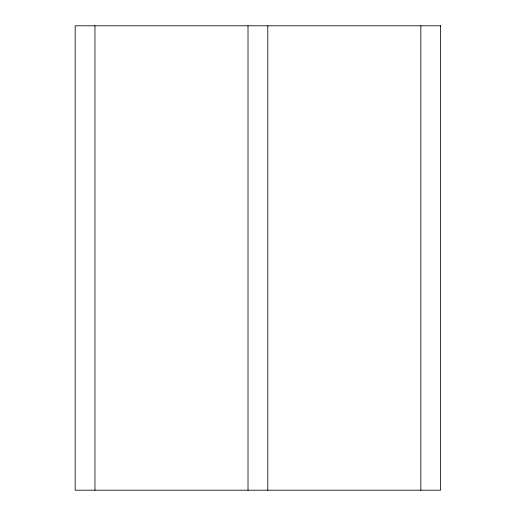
<?xml version="1.0" encoding="UTF-8"?>
<svg xmlns="http://www.w3.org/2000/svg" width="516" height="516" viewBox="0 0 516 516"><rect width="100%" height="100%" fill="white"/><g stroke="black" fill="none" stroke-linecap="round" stroke-linejoin="round"><path stroke-width="0.77" d="M440.825 25.8L75.175 25.8L75.175 490.2L440.625 490.2L440.625 25.8M420.837 25.8L420.837 490.2M267.798 25.8L267.798 490.2M248.009 25.8L248.009 490.2M94.963 25.8L94.963 490.2"/></g></svg>
